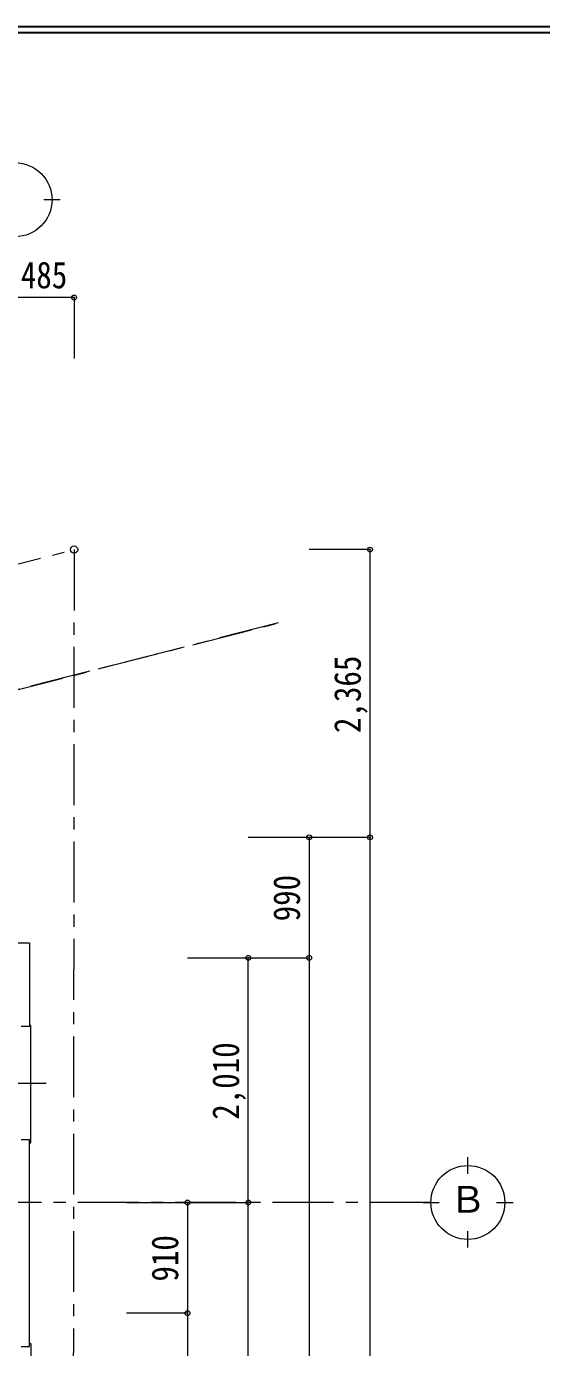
# Model space of a CAD drawing. Units: millimetres at full size; details may follow other scales. Extents: x -443943 to 462275, y -43546 to 79452.
# Drawn here: x -11048 to -6816, y 68595 to 79452 of the extents above; entities that cross this region are included whole.
import ezdxf
from ezdxf.enums import TextEntityAlignment as Align

# ---------------------------------------------------------------- set-up
doc = ezdxf.new("R2010")
doc.units = ezdxf.units.MM
doc.header["$LTSCALE"] = 100
doc.header["$PDMODE"] = 32
doc.header["$PDSIZE"] = 40
doc.linetypes.add('CHAIN1', pattern=[8, 5, -1, 1, -1])
doc.layers.add('0-0_仕上', color=4, linetype='Continuous', lineweight=9)
doc.layers.add('4-1_通り芯', color=4, linetype='Continuous', lineweight=9)
doc.styles.add('ＭＳ ゴシック', font='')
doc.styles.get('ＭＳ ゴシック').set_extended_font_data('MS Gothic')

msp = doc.modelspace()

# ---------------------------------------------------------------- linework, layer by layer
at = {"layer": '0-0_仕上', "color": 7, "lineweight": 15}
for p, q in [((-10770.4, 78027.6), (-10905.4, 78027.6)), ((-10657, 77223.8), (-16989.9, 77223.8)), ((-10657, 77223.8), (-10657, 76723.8)), ((-8225.4, 75152.9), (-8725.4, 75152.9)), ((-8225.4, 56215.7), (-8225.4, 75152.9)), ((-8225.4, 72787.9), (-9225.4, 72787.9)), ((-8725.4, 72787.9), (-8725.4, 57077.9)), ((-11021.7, 71917.9), (-11891.7, 71917.9)), ((-11021.7, 71917.9), (-11021.7, 71232.9)), ((-9725.4, 71797.9), (-8725.4, 71797.9)), ((-9225.4, 57077.9), (-9225.4, 71797.9)), ((-11021.7, 71232.9), (-11091.7, 71232.9)), ((-11021.7, 70302.9), (-11091.7, 70302.9)), ((-11021.7, 68602.9), (-11021.7, 70302.9)), ((-7421.7, 70024.1), (-7421.7, 70159.2)), ((-10225.4, 69787.9), (-9225.4, 69787.9)), ((-9725.4, 69787.9), (-9725.4, 60487.9)), ((-7792.9, 69787.9), (-7657.9, 69787.9)), ((-7185.4, 69787.9), (-7050.4, 69787.9)), ((-7421.7, 69416.6), (-7421.7, 69551.7)), ((-9725.4, 68877.9), (-10225.4, 68877.9)), ((-11091.7, 68602.9), (-11021.7, 68602.9))]:
    msp.add_line(p, q, dxfattribs=at)
at = {"layer": '0-0_仕上', "linetype": 'CHAIN1'}
for p, q in [((-17616.5, 73372.7), (-10657, 75152.9)), ((-7725.4, 69787.9), (-19955.9, 69787.9))]:
    msp.add_line(p, q, dxfattribs=at)
at = {"layer": '0-0_仕上', "color": 2, "linetype": 'CHAIN1', "lineweight": 15}
msp.add_line((-18208, 72189.2), (-8977.6, 74550.3), dxfattribs=at)
at = {"layer": '0-0_仕上'}
for p, q in [((-11011.7, 71242.9), (-11021.7, 71242.9)), ((-11011.7, 70277.9), (-11011.7, 71242.9)), ((-11386.7, 70767.9), (-10886.7, 70767.9)), ((-11021.7, 70277.9), (-11011.7, 70277.9)), ((-11021.7, 68627.9), (-11011.7, 68627.9)), ((-11011.7, 68627.9), (-11011.7, 65362.9))]:
    msp.add_line(p, q, dxfattribs=at)
at = {"layer": '0-0_仕上', "color": 7, "lineweight": 15}
for centre in [(-11141.7, 78027.6), (-7421.7, 69787.9)]:
    msp.add_circle(centre, 303.8, dxfattribs=at)
at = {"layer": '0-0_仕上'}
msp.add_circle((-10657, 75152.9), 30, dxfattribs=at)
at = {"layer": '0-0_仕上', "color": 7}
for p in [(-10657, 77223.8), (-8225.4, 75152.9), (-8725.4, 72787.9), (-8225.4, 72787.9), (-9225.4, 71797.9), (-8725.4, 71797.9), (-9725.4, 69787.9), (-9225.4, 69787.9), (-9725.4, 68877.9)]:
    msp.add_point(p, dxfattribs=at)
at = {"layer": '4-1_通り芯', "color": 5, "lineweight": 30}
for p, q in [((-26707.8, 79452), (28692.2, 79452)), ((-26657.8, 79401.9), (28642.2, 79401.9))]:
    msp.add_line(p, q, dxfattribs=at)
at = {"layer": '4-1_通り芯', "linetype": 'CHAIN1'}
for p, q in [((-17616.5, 73372.7), (-10657, 75152.9)), ((-10657, 75152.9), (-10673.5, 56215.7))]:
    msp.add_line(p, q, dxfattribs=at)
at = {"layer": '4-1_通り芯', "color": 2, "linetype": 'CHAIN1', "lineweight": 15}
msp.add_line((-8977.6, 74550.3), (-18208, 72189.2), dxfattribs=at)
at = {"layer": '4-1_通り芯'}
msp.add_circle((-10657, 75152.9), 30, dxfattribs=at)

# ---------------------------------------------------------------- texts
at = {"layer": '0-0_仕上', "color": 7, "style": 'ＭＳ ゴシック', "width": 0.85}
msp.add_text('485', height=219.9, dxfattribs=at).set_placement((-11094.3, 77233.8), align=Align.BOTTOM_LEFT)
for s, p in [('2,365', (-8235.4, 73645.4)), ('990', (-8735.4, 72097.9)), ('2,010', (-9235.4, 70467.9)), ('910', (-9735.4, 69137.9))]:
    msp.add_text(s, height=219.9, rotation=90, dxfattribs=at).set_placement(p, align=Align.BOTTOM_LEFT)
at = {"layer": '0-0_仕上', "color": 7, "style": 'ＭＳ ゴシック'}
msp.add_text('Ｂ', height=219.9, dxfattribs=at).set_placement((-7571.7, 69637.9), align=Align.BOTTOM_LEFT)

doc.saveas('drawing.dxf')
